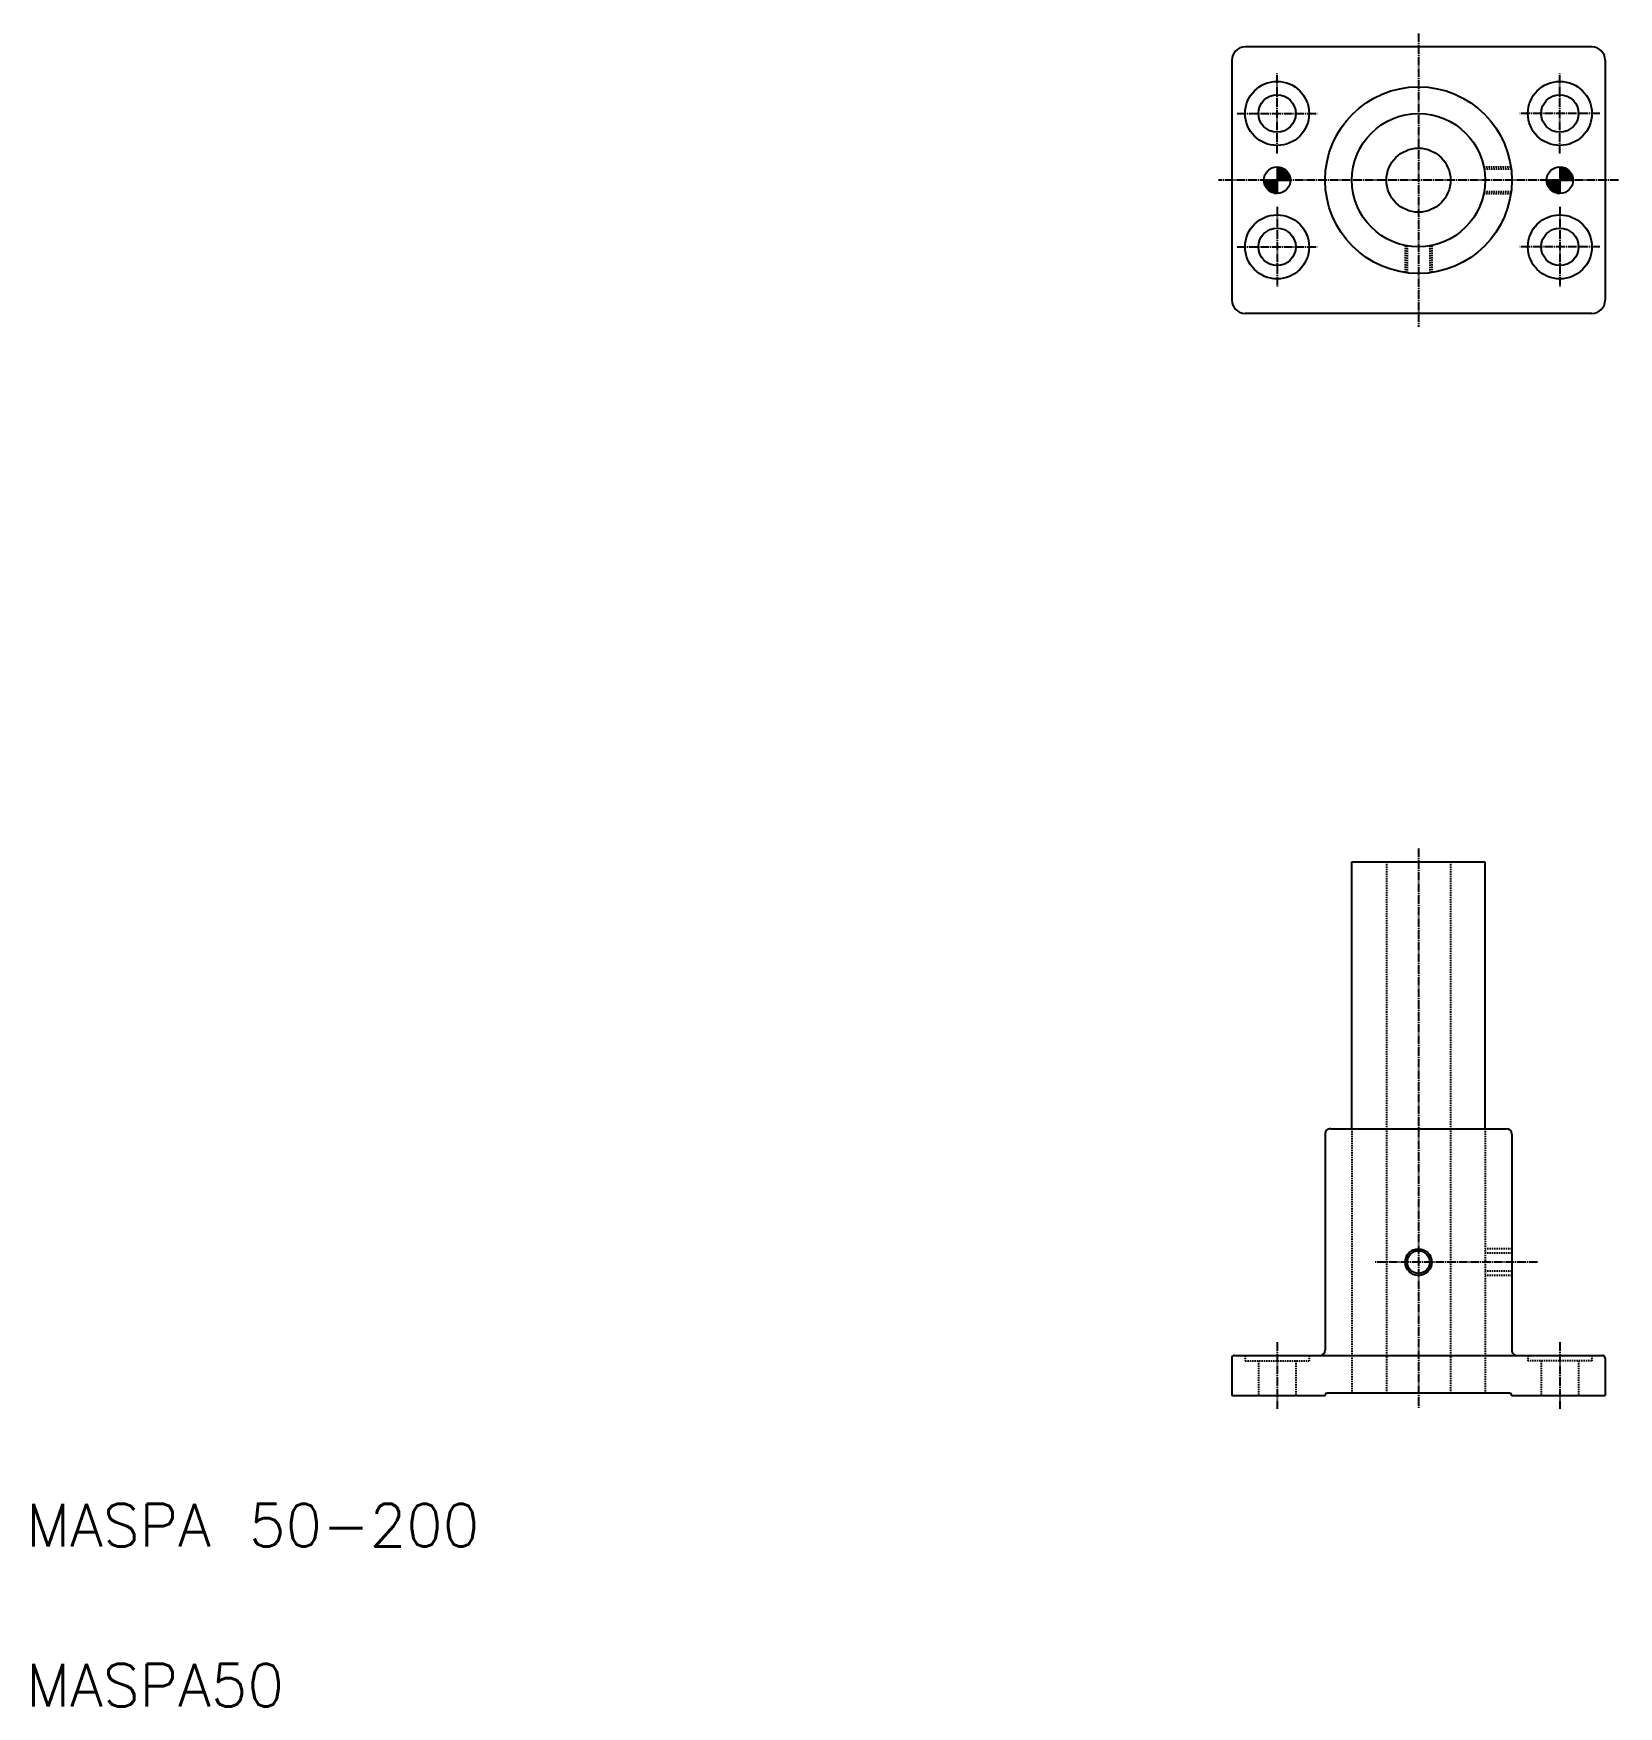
# Model space of a CAD drawing. Extents: x 43 to 637, y 40 to 667.
import ezdxf

# ---------------------------------------------------------------- set-up
doc = ezdxf.new("R2010")
doc.units = 0
doc.header["$LTSCALE"] = 0.25
doc.linetypes.add('CENTER', pattern=[17.5, 13, -1.5, 1.5, -1.5])
doc.linetypes.add('DASHED', pattern=[3.5, 2, -1.5])
doc.layers.get('0').update_dxf_attribs({"linetype": 'CONTINUOUS'})
doc.layers.add('CENTER', color=1, linetype='CENTER')
doc.styles.get("Standard").update_dxf_attribs({"font": 'txt', "bigfont": 'BIGFONT'})

msp = doc.modelspace()

# ---------------------------------------------------------------- linework, layer by layer
for p, q in [((626.97, 662.21), (496.97, 662.21)), ((491.97, 657.21), (491.97, 567.21)), ((631.97, 657.21), (631.97, 567.21)), ((508.97, 617.21), (508.97, 607.21)), ((508.97, 617.11), (509.95, 617.11)), ((508.97, 616.76), (511.03, 616.76)), ((508.97, 616.41), (511.68, 616.41)), ((508.97, 616.06), (512.15, 616.06)), ((508.97, 615.71), (512.53, 615.71)), ((508.97, 615.36), (512.85, 615.36)), ((508.97, 615.01), (513.11, 615.01)), ((589, 617.21), (589, 617.21)), ((591.53, 617.21), (591.53, 617.21)), ((614.97, 617.21), (614.97, 607.21)), ((614.97, 617.11), (615.95, 617.11)), ((614.97, 616.76), (617.03, 616.76)), ((614.97, 616.41), (617.68, 616.41)), ((614.97, 616.06), (618.15, 616.06)), ((614.97, 615.71), (618.53, 615.71)), ((614.97, 615.36), (618.85, 615.36)), ((614.97, 615.01), (619.11, 615.01)), ((503.97, 612.21), (513.97, 612.21)), ((503.98, 611.86), (508.97, 611.86)), ((504.01, 611.51), (508.97, 611.51)), ((504.08, 611.16), (508.97, 611.16)), ((504.16, 610.81), (508.97, 610.81)), ((504.28, 610.46), (508.97, 610.46)), ((504.43, 610.11), (508.97, 610.11)), ((504.61, 609.76), (508.97, 609.76)), ((504.82, 609.41), (508.97, 609.41)), ((505.08, 609.06), (508.97, 609.06)), ((505.39, 608.71), (508.97, 608.71)), ((508.97, 614.66), (513.32, 614.66)), ((508.97, 614.31), (513.5, 614.31)), ((508.97, 613.96), (513.65, 613.96)), ((508.97, 613.61), (513.76, 613.61)), ((508.97, 613.26), (513.85, 613.26)), ((508.97, 612.91), (513.92, 612.91)), ((508.97, 612.56), (513.95, 612.56)), ((508.97, 612.21), (513.97, 612.21)), ((609.97, 612.21), (619.97, 612.21)), ((609.98, 611.86), (614.97, 611.86)), ((610.01, 611.51), (614.97, 611.51)), ((610.08, 611.16), (614.97, 611.16)), ((610.16, 610.81), (614.97, 610.81)), ((610.28, 610.46), (614.97, 610.46)), ((610.43, 610.11), (614.97, 610.11)), ((610.61, 609.76), (614.97, 609.76)), ((610.82, 609.41), (614.97, 609.41)), ((611.08, 609.06), (614.97, 609.06)), ((611.39, 608.71), (614.97, 608.71)), ((614.97, 614.66), (619.32, 614.66)), ((614.97, 614.31), (619.5, 614.31)), ((614.97, 613.96), (619.65, 613.96)), ((614.97, 613.61), (619.76, 613.61)), ((614.97, 613.26), (619.85, 613.26)), ((614.97, 612.91), (619.92, 612.91)), ((614.97, 612.56), (619.95, 612.56)), ((614.97, 612.21), (619.97, 612.21)), ((505.77, 608.36), (508.97, 608.36)), ((506.25, 608.01), (508.97, 608.01)), ((506.89, 607.66), (508.97, 607.66)), ((507.96, 607.31), (508.97, 607.31)), ((611.77, 608.36), (614.97, 608.36)), ((612.25, 608.01), (614.97, 608.01)), ((612.89, 607.66), (614.97, 607.66)), ((613.96, 607.31), (614.97, 607.31)), ((626.97, 562.21), (496.97, 562.21)), ((536.96, 256.62), (536.96, 356.62)), ((536.96, 356.62), (586.96, 356.62)), ((586.96, 256.62), (586.96, 356.62)), ((526.96, 254.62), (526.96, 173.62)), ((528.96, 256.62), (594.96, 256.62)), ((596.96, 254.62), (596.96, 173.62)), ((491.96, 170.62), (491.96, 156.62)), ((492.96, 171.62), (630.96, 171.62)), ((631.96, 170.62), (631.96, 156.62)), ((526.96, 156.62), (527.54, 157.62)), ((527.54, 157.62), (596.39, 157.62)), ((596.39, 157.62), (596.96, 156.62)), ((491.96, 156.62), (526.96, 156.62)), ((596.96, 156.62), (631.96, 156.62))]:
    msp.add_line(p, q)
at = {"color": 3, "linetype": 'DASHED'}
for p, q in [((586.46, 617.21), (596.61, 617.21)), ((586.6, 616.46), (596.71, 616.46)), ((586.46, 607.21), (596.61, 607.21)), ((586.6, 607.96), (596.71, 607.96)), ((556.97, 587.71), (556.97, 577.57)), ((557.72, 587.57), (557.72, 577.47)), ((566.22, 587.57), (566.22, 577.47)), ((566.97, 587.71), (566.97, 577.57)), ((549.96, 356.62), (549.96, 157.62)), ((573.96, 356.62), (573.96, 157.62)), ((536.96, 256.62), (536.96, 157.62)), ((586.96, 256.62), (586.96, 157.62)), ((596.96, 211.62), (586.96, 211.62)), ((596.96, 210.02), (586.96, 210.02)), ((596.96, 203.22), (586.96, 203.22)), ((596.96, 201.62), (586.96, 201.62)), ((496.96, 171.62), (496.96, 169.62)), ((496.96, 169.62), (520.96, 169.62)), ((501.96, 169.62), (501.96, 156.62)), ((515.96, 169.62), (515.96, 156.62)), ((520.96, 171.62), (520.96, 169.62)), ((602.96, 171.62), (602.96, 169.62)), ((626.96, 169.62), (602.96, 169.62)), ((607.96, 169.62), (607.96, 156.62)), ((621.96, 169.62), (621.96, 156.62)), ((626.96, 171.62), (626.96, 169.62))]:
    msp.add_line(p, q, dxfattribs=at)
for centre, radius in [((508.97, 637.21), 12), ((561.97, 612.21), 35), ((614.97, 637.21), 12), ((508.97, 637.21), 7), ((614.97, 637.21), 7), ((561.97, 612.21), 25), ((561.97, 612.21), 12), ((508.97, 612.21), 5), ((614.97, 612.21), 5), ((508.97, 587.21), 12), ((614.97, 587.21), 12), ((508.97, 587.21), 7), ((614.97, 587.21), 7), ((561.96, 206.62), 4.25)]:
    msp.add_circle(centre, radius)
at = {"color": 3}
msp.add_circle((561.96, 206.62), 5, dxfattribs=at)
for centre, radius, start, end in [((496.97, 657.21), 5, 90, 180.00001), ((626.97, 657.21), 5, 0, 90), ((496.97, 567.21), 5, 179.99999, 270), ((626.97, 567.21), 5, 270, 0), ((528.96, 254.62), 2, 90, 180.00001), ((594.96, 254.62), 2, 0, 90), ((492.96, 170.62), 1, 90, 180.00001), ((524.96, 173.62), 2, 270, 0), ((598.96, 173.62), 2, 179.99999, 270), ((630.96, 170.62), 1, 0, 90)]:
    msp.add_arc(centre, radius, start, end)
at = {"layer": 'CENTER', "color": 1, "linetype": 'CENTER'}
for p, q in [((561.97, 667.21), (561.97, 557.21)), ((508.97, 622.21), (508.97, 652.21)), ((614.97, 622.21), (614.97, 652.21)), ((493.97, 637.21), (523.97, 637.21)), ((629.97, 637.21), (599.97, 637.21)), ((636.97, 612.21), (486.97, 612.21)), ((508.97, 602.21), (508.97, 572.21)), ((614.97, 602.21), (614.97, 572.21)), ((493.97, 587.21), (523.97, 587.21)), ((629.97, 587.21), (599.97, 587.21)), ((561.96, 361.62), (561.96, 151.62)), ((606.62, 206.62), (545.44, 206.62)), ((508.96, 176.62), (508.96, 151.62)), ((614.96, 176.62), (614.96, 151.62))]:
    msp.add_line(p, q, dxfattribs=at)

# ---------------------------------------------------------------- texts
for s, p in [('MASPA 50-200', (40, 100)), ('MASPA50', (40, 40))]:
    msp.add_text(s, height=16).set_placement(p)

doc.saveas('drawing.dxf')
